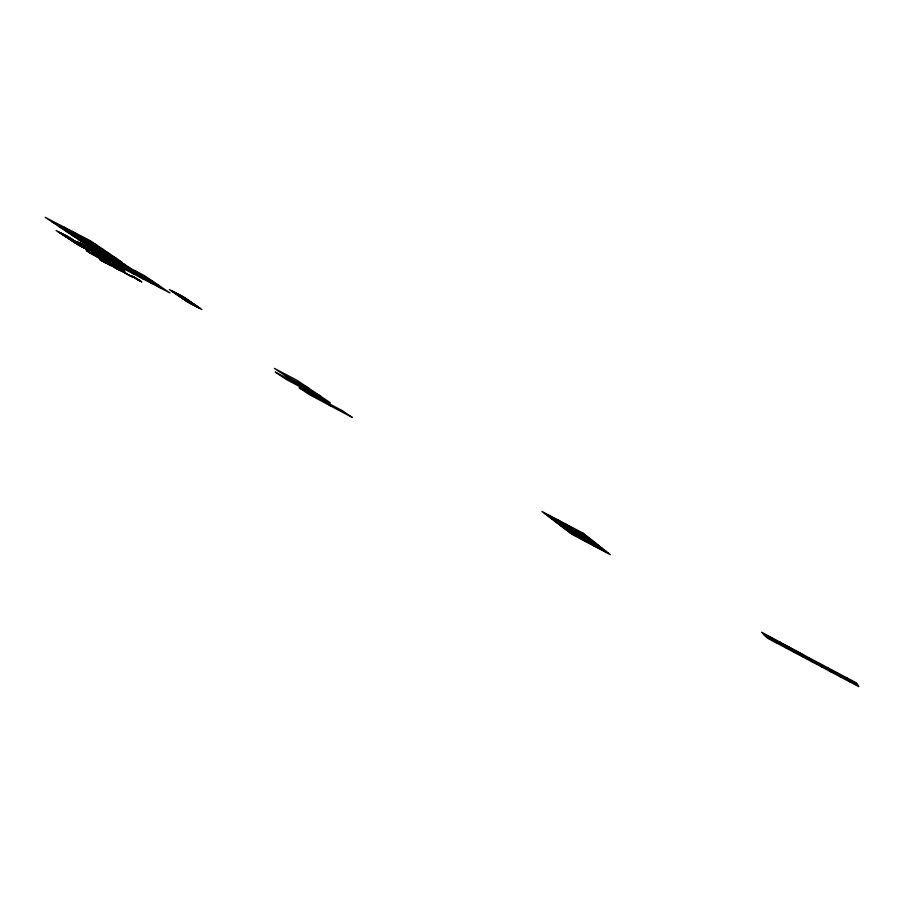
<?xml version="1.0" encoding="UTF-8"?>
<svg xmlns="http://www.w3.org/2000/svg" width="904" height="904" viewBox="0 0 904 904"><rect width="100%" height="100%" fill="white"/><g stroke="black" fill="none" stroke-linecap="round" stroke-linejoin="round"><path stroke-width="1.36" d="M52.059 221.909L96.92 245.233M58.805 226.418L103.418 249.628M65.461 230.859L109.825 253.956M72.004 235.232L116.13 258.205M78.456 239.537L122.334 262.409L90.321 240.769L45.2 217.333L116.853 265.188L169.986 292.964L144.482 275.675L116.074 260.86M84.818 243.786L125.102 264.793M91.078 247.978L117.091 261.538M58.059 231.774L71.201 238.633M78.784 242.588L92.095 249.538M171.082 290.704L185.184 298.071M98.931 253.21L124.752 266.691M125.385 267.121L153.556 281.822M59.969 233.04L73.1 239.888M80.659 243.843L93.959 250.781M172.811 291.89L186.891 299.235M61.879 234.294L74.987 241.142M82.535 245.086L95.813 252.013M174.528 293.054L188.586 300.399M176.246 294.229L190.269 301.552M63.766 235.548L76.863 242.385M84.4 246.317L97.655 253.244M65.664 236.803L78.727 243.628M86.253 247.56L99.485 254.465M104.988 257.256L158.708 285.314M177.952 295.393L191.953 302.704M67.54 238.046L80.58 244.86M88.095 248.781L101.316 255.685M179.647 296.546L193.625 303.846M181.331 297.698L195.287 304.987M69.416 239.277L82.433 246.091M89.937 250.001L103.135 256.894M71.28 240.509L84.287 247.312M91.767 251.222L104.943 258.103M110.966 261.245L128.583 270.454M183.015 298.84L196.948 306.128M73.134 241.741L86.117 248.532M93.598 252.442L106.751 259.312M184.698 299.981L198.597 307.258M74.987 242.961L87.948 249.741M95.417 253.64L108.536 260.51M186.36 301.122L200.247 308.377M76.829 244.182L89.767 250.95L69.303 237.379L56.138 230.497L79.405 245.526M88.027 251.707L121.531 269.245M89.812 252.894L123.26 270.398M104.762 262.07L107.293 263.403M112.13 265.934L114.672 267.268M121.554 270.872L130.052 275.799M133.329 277.042L138.493 279.743M101.406 260.555L103.926 261.877M106.48 263.211L109.011 264.544M113.847 267.075L120.639 270.872L110.401 264.793L118.096 269.539M123.249 272.002L132.617 277.144L119.836 269.731L127.498 274.466M135.012 278.161L140.165 280.861M286.059 376.222L308.863 388.291M544.411 513.336L585.396 535.032M546.852 515.19L587.623 536.784M549.27 517.031L589.803 538.513M319.835 395.703L275.166 372.041L286.376 379.51L330.435 402.868L297.495 380.607L274.364 368.369L308.264 391.116M551.655 518.851L591.973 540.219M554.016 520.647L594.109 541.903M556.344 522.422L596.222 543.564M558.649 524.173L598.301 545.214M560.921 525.913L600.358 546.83M789.248 647.343L856.348 682.848L858.8 686.667L767.349 638.088L761.586 632.212L803.667 654.993M563.169 527.62L602.403 548.434M762.705 633.354L789.407 647.524M565.384 529.315L604.414 550.027M764.117 634.789L790.616 648.857M790.706 648.97L857.286 684.305M567.576 530.987L606.392 551.587M765.202 635.907L857.76 685.04M569.746 532.637L608.358 553.146M99.056 257.233L104.355 260.748M66.659 236L87.168 249.594M96.491 255.888L101.79 259.403M64.026 234.622L84.58 248.238M93.914 254.544L99.237 258.069M61.393 233.243L81.993 246.882M91.349 253.21L96.683 256.736M88.795 251.866L94.129 255.391M82.207 244.114L102.457 257.583M111.983 264.002L117.215 267.482M79.552 242.724L99.835 256.216M109.395 262.646L114.638 266.126M106.808 261.29L112.062 264.782M104.22 259.934L109.486 263.437M101.632 258.589L106.921 262.092M134.221 277.268L139.261 280.624M87.552 246.905L107.7 260.318M117.181 266.725L122.39 270.183M84.886 245.504L105.079 258.951M114.582 265.358L119.803 268.838M72.23 231.379L130.673 270.68M131.622 271.177L143.205 278.963M320.637 399.195L330.807 406.02M63.834 227.017L134.368 274.341M118.978 260.657L130.153 268.194M126.142 266.104L152.087 283.607M135.284 270.884L161.014 288.274M172.155 290.998L190.789 303.699M180.63 295.416L199.106 308.049M177.805 293.936L196.326 306.592M174.98 292.467L193.558 305.145M558.525 520.229L587.363 542.49M566.345 524.365L594.651 546.355M774.265 640.721L776.299 642.846M780.107 642.032L785.305 647.626M788.446 646.462L791.542 649.886M792.514 650.405L794.345 652.428M799.554 652.812L803.419 657.253M808.922 657.784L812.549 662.101M818.199 662.609L821.713 666.971M827.668 667.627L830.923 671.864M837.183 672.678L840.166 676.78M846.743 677.751L849.466 681.706M90.23 248.295L76.885 241.334L97.225 254.849L110.333 261.697L90.23 248.295M183.467 296.896L169.342 289.529L188.021 302.252L201.886 309.507L183.467 296.896M119.791 268.081L86.242 250.532L124.978 271.55L119.791 268.081M105.565 262.25L103.022 260.928L110.729 265.674L105.565 262.25M136.809 278.624L131.645 275.912L141.838 281.98L136.809 278.624M102.197 260.725L99.666 259.403L105.655 263.019L102.197 260.725M583.159 533.258L541.937 511.449L571.893 534.275L610.302 554.672L583.159 533.258M342.514 410.8L299.043 387.726L309.496 394.698L352.39 417.478L342.514 410.8"/></g></svg>
